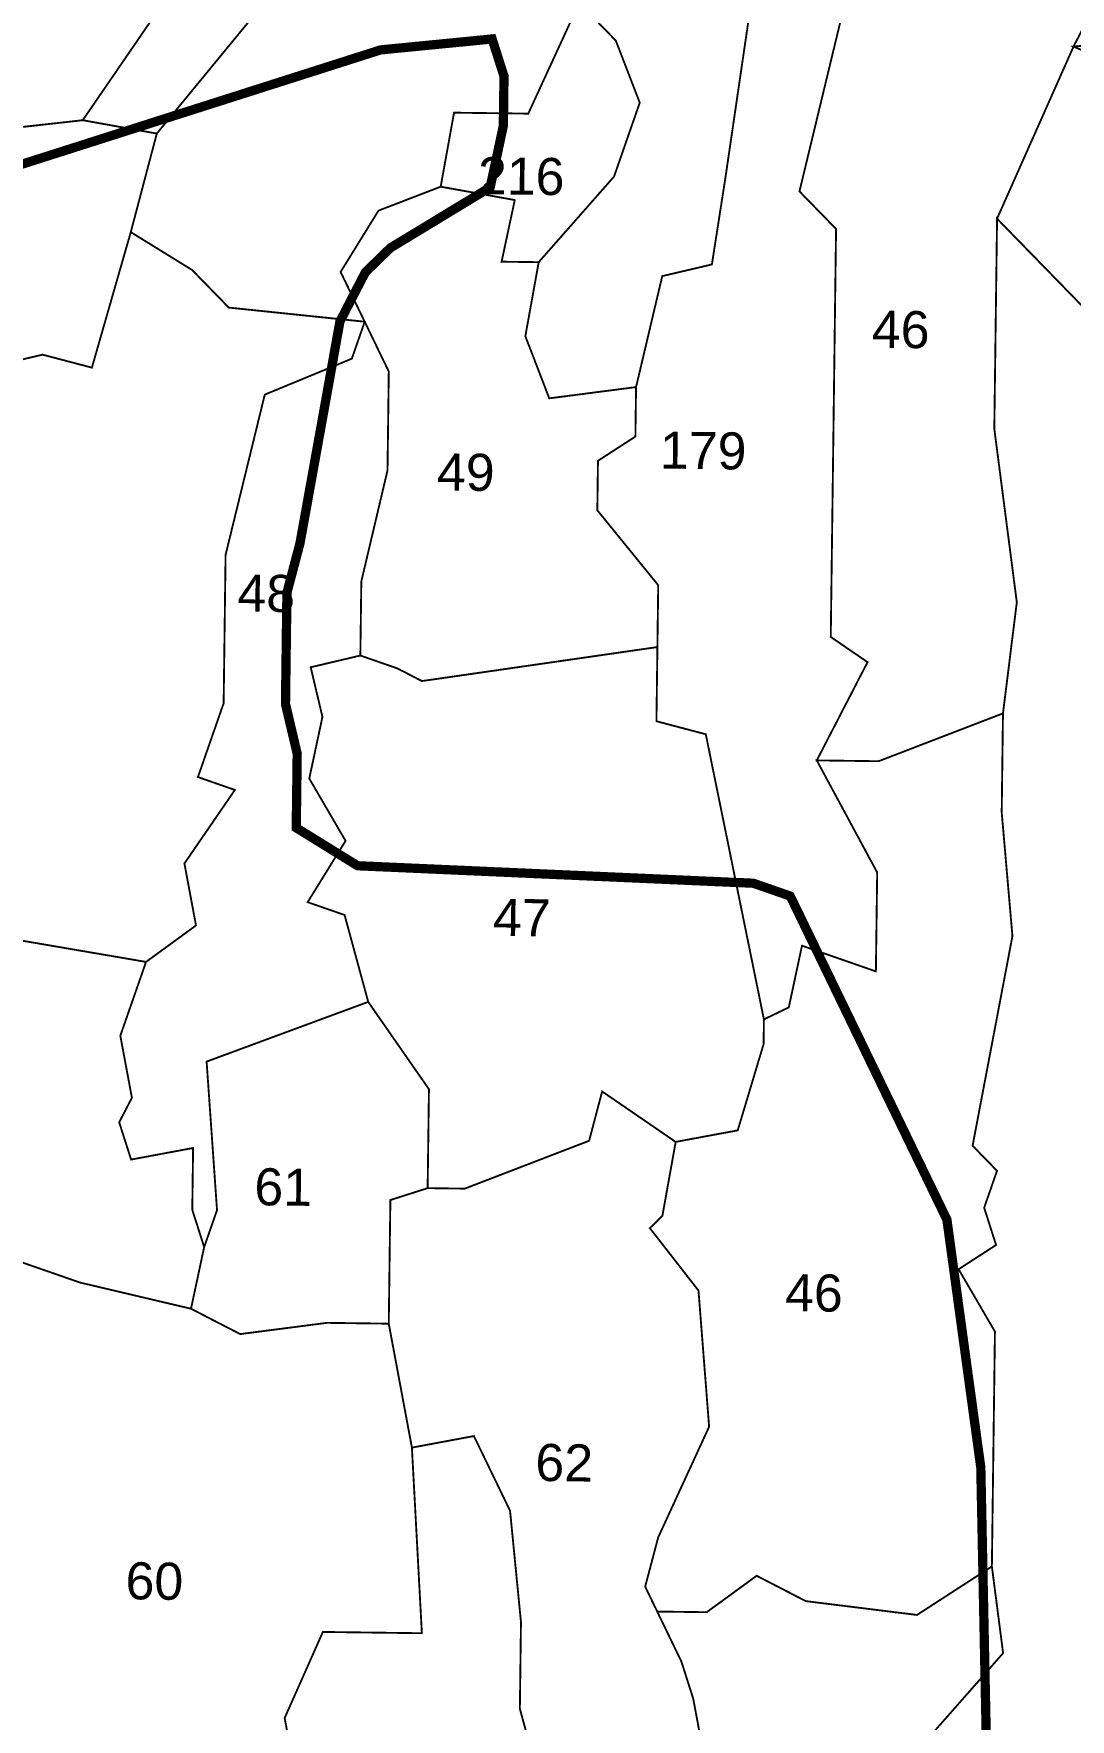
# Model space of a CAD drawing. Header units: metres. Extents: x 259278 to 277237, y 2171369 to 2185379.
# Drawn here: x 275085 to 275418, y 2175645 to 2176186 of the extents above; entities that cross this region are included whole.
import ezdxf

# ---------------------------------------------------------------- set-up
doc = ezdxf.new("R2010")
doc.units = ezdxf.units.M
doc.header["$MEASUREMENT"] = 0
for name, color, linetype in [('HAZARDS LINE', 1, 'Continuous'), ('RIVER @ 1', 4, 'Continuous'), ('SURVEY NO.', 7, 'Continuous'), ('SURVEY PLOT BOUNDARY', 35, 'Continuous')]:
    doc.layers.add(name, color=color, linetype=linetype)
doc.styles.add('PDF Arial', font='arial.ttf')

msp = doc.modelspace()

# ---------------------------------------------------------------- hatches: boundary and pattern name
at = {"layer": 'RIVER @ 1'}
h = msp.add_hatch(dxfattribs=at)
h.set_pattern_fill('DASH', color=256, scale=11.894434, angle=-0.7456)
h.set_pattern_definition([(359.25436, (257896.262, 2170850.366), (38.253085, 37.270174), [37.76483, -37.76483])])
edge = h.paths.add_edge_path()
edge.add_line((277165.72, 2174242.72), (277165.78, 2174247.49))
edge.add_line((277165.78, 2174247.49), (277094.27, 2174236.52))
edge.add_line((277094.27, 2174236.52), (276998.98, 2174225.86))
edge.add_line((276998.98, 2174225.86), (276955.42, 2174230.4))
edge.add_line((276955.42, 2174230.4), (276872.28, 2174239.41))
edge.add_line((276872.28, 2174239.41), (276702.23, 2174273.35))
edge.add_line((276702.23, 2174273.35), (276619.24, 2174294.25))
edge.add_line((276619.24, 2174294.25), (276559.88, 2174302.96))
edge.add_line((276559.88, 2174302.96), (276468.81, 2174312.07))
edge.add_line((276468.81, 2174312.07), (276397.45, 2174313))
edge.add_line((276397.45, 2174313), (276314.05, 2174302.19))
edge.add_line((276314.05, 2174302.19), (276274.31, 2174294.78))
edge.add_line((276274.31, 2174294.78), (276234.46, 2174279.43))
edge.add_line((276234.46, 2174279.43), (276202.38, 2174252.09))
edge.add_line((276202.38, 2174252.09), (276174.17, 2174216.77))
edge.add_line((276174.17, 2174216.77), (276141.99, 2174181.5))
edge.add_line((276141.99, 2174181.5), (276130, 2174173.73))
edge.add_line((276130, 2174173.73), (276125.98, 2174169.81))
edge.add_line((276125.98, 2174169.81), (276109.97, 2174158.12))
edge.add_line((276109.97, 2174158.12), (276038.25, 2174131.3))
edge.add_line((276038.25, 2174131.3), (275879.07, 2174085.79))
edge.add_line((275879.07, 2174085.79), (275719.78, 2174032.34))
edge.add_line((275719.78, 2174032.34), (275663.97, 2174009.28))
edge.add_line((275663.97, 2174009.28), (275624.12, 2173993.93))
edge.add_line((275624.12, 2173993.93), (275560.08, 2173947.18))
edge.add_line((275560.08, 2173947.18), (275544.06, 2173935.49))
edge.add_line((275544.06, 2173935.49), (275495.98, 2173896.46))
edge.add_line((275495.98, 2173896.46), (275459.94, 2173869.17))
edge.add_line((275459.94, 2173869.17), (275439.86, 2173849.61))
edge.add_line((275439.86, 2173849.61), (275419.99, 2173845.9))
edge.add_line((275419.99, 2173845.9), (275408.09, 2173846.06))
edge.add_line((275408.09, 2173846.06), (275396.36, 2173858.1))
edge.add_line((275396.36, 2173858.1), (275388.74, 2173882))
edge.add_line((275388.74, 2173882), (275377.46, 2173929.73))
edge.add_line((275377.46, 2173929.73), (275378.14, 2173981.27))
edge.add_line((275378.14, 2173981.27), (275387.35, 2174080.29))
edge.add_line((275387.35, 2174080.29), (275392.09, 2174139.71))
edge.add_line((275392.09, 2174139.71), (275393.02, 2174211.08))
edge.add_line((275393.02, 2174211.08), (275390.19, 2174298.35))
edge.add_line((275390.19, 2174298.35), (275391.02, 2174361.79))
edge.add_line((275391.02, 2174361.79), (275403.68, 2174421.11))
edge.add_line((275403.68, 2174421.11), (275424.18, 2174472.39))
edge.add_line((275424.18, 2174472.39), (275452.26, 2174520.84))
edge.add_line((275452.26, 2174520.84), (275460.68, 2174535.36))
edge.add_line((275460.68, 2174535.36), (275476.79, 2174554.98))
edge.add_line((275476.79, 2174554.98), (275480.86, 2174562.86))
edge.add_line((275480.86, 2174562.86), (275488.94, 2174574.65))
edge.add_line((275488.94, 2174574.65), (275505.27, 2174610.13))
edge.add_line((275505.27, 2174610.13), (275513.71, 2174649.67))
edge.add_line((275513.71, 2174649.67), (275514.64, 2174721.04))
edge.add_line((275514.64, 2174721.04), (275492.4, 2174840.29))
edge.add_line((275492.4, 2174840.29), (275446.69, 2174983.65))
edge.add_line((275446.69, 2174983.65), (275407.87, 2175047.6))
edge.add_line((275407.87, 2175047.6), (275357.27, 2175119.64))
edge.add_line((275357.27, 2175119.64), (275278.96, 2175196))
edge.add_line((275278.96, 2175196), (275208.59, 2175272.26))
edge.add_line((275208.59, 2175272.26), (275173.43, 2175312.37))
edge.add_line((275173.43, 2175312.37), (275177.34, 2175308.35))
edge.add_line((275177.34, 2175308.35), (275103.1, 2175392.6))
edge.add_line((275103.1, 2175392.6), (274981.97, 2175529))
edge.add_line((274981.97, 2175529), (274892.44, 2175657.06))
edge.add_line((274892.44, 2175657.06), (274853.73, 2175728.94))
edge.add_line((274853.73, 2175728.94), (274811.36, 2175824.66))
edge.add_line((274811.36, 2175824.66), (274773.17, 2175936.2))
edge.add_line((274773.17, 2175936.2), (274761.74, 2175972.03))
edge.add_line((274761.74, 2175972.03), (274754.82, 2175997.51))
edge.add_line((274754.82, 2175997.51), (274750.16, 2175995.98))
edge.add_line((274750.16, 2175995.98), (274698.11, 2175957))
edge.add_line((274698.11, 2175957), (274721.01, 2175889.29))
edge.add_line((274721.01, 2175889.29), (274744.13, 2175837.44))
edge.add_line((274744.13, 2175837.44), (274798.13, 2175721.73))
edge.add_line((274798.13, 2175721.73), (274805.85, 2175705.77))
edge.add_line((274805.85, 2175705.77), (274817.49, 2175685.79))
edge.add_line((274817.49, 2175685.79), (274863.87, 2175593.98))
edge.add_line((274863.87, 2175593.98), (274863.82, 2175590.02))
edge.add_line((274863.82, 2175590.02), (274871.59, 2175578.02))
edge.add_line((274871.59, 2175578.02), (274914.42, 2175517.98))
edge.add_line((274914.42, 2175517.98), (274996.18, 2175401.92))
edge.add_line((274996.18, 2175401.92), (275097.75, 2175285.6))
edge.add_line((275097.75, 2175285.6), (275183.82, 2175197.24))
edge.add_line((275183.82, 2175197.24), (275219.04, 2175161.09))
edge.add_line((275219.04, 2175161.09), (275281.69, 2175100.79))
edge.add_line((275281.69, 2175100.79), (275289.52, 2175092.76))
edge.add_line((275289.52, 2175092.76), (275324.57, 2175044.72))
edge.add_line((275324.57, 2175044.72), (275332.4, 2175036.68))
edge.add_line((275332.4, 2175036.68), (275355.82, 2175008.62))
edge.add_line((275355.82, 2175008.62), (275359.58, 2174992.71))
edge.add_line((275359.58, 2174992.71), (275375.08, 2174964.75))
edge.add_line((275375.08, 2174964.75), (275378.89, 2174952.8))
edge.add_line((275378.89, 2174952.8), (275401.9, 2174893.02))
edge.add_line((275401.9, 2174893.02), (275420.74, 2174817.43))
edge.add_line((275420.74, 2174817.43), (275424.34, 2174789.63))
edge.add_line((275424.34, 2174789.63), (275424.08, 2174769.8))
edge.add_line((275424.08, 2174769.8), (275427.63, 2174738.03))
edge.add_line((275427.63, 2174738.03), (275427.48, 2174726.14))
edge.add_line((275427.48, 2174726.14), (275422.95, 2174682.58))
edge.add_line((275422.95, 2174682.58), (275401.94, 2174591.65))
edge.add_line((275401.94, 2174591.65), (275381.34, 2174532.43))
edge.add_line((275381.34, 2174532.43), (275373, 2174500.82))
edge.add_line((275373, 2174500.82), (275364.45, 2174473.08))
edge.add_line((275364.45, 2174473.08), (275352.3, 2174433.67))
edge.add_line((275352.3, 2174433.67), (275343.86, 2174394.13))
edge.add_line((275343.86, 2174394.13), (275343.91, 2174398.09))
edge.add_line((275343.91, 2174398.09), (275326.87, 2174307.11))
edge.add_line((275326.87, 2174307.11), (275309.82, 2174216.12))
edge.add_line((275309.82, 2174216.12), (275309.77, 2174212.16))
edge.add_line((275309.77, 2174212.16), (275288.2, 2174077.61))
edge.add_line((275288.2, 2174077.61), (275279.44, 2174014.28))
edge.add_line((275279.44, 2174014.28), (275274.91, 2173970.72))
edge.add_line((275274.91, 2173970.72), (275274.86, 2173966.75))
edge.add_line((275274.86, 2173966.75), (275264.82, 2173804.3))
edge.add_line((275264.82, 2173804.3), (275260.08, 2173744.88))
edge.add_line((275260.08, 2173744.88), (275254.1, 2173590.3))
edge.add_line((275254.1, 2173590.3), (275244.99, 2173499.22))
edge.add_line((275244.99, 2173499.22), (275236.44, 2173451.74))
edge.add_line((275236.44, 2173451.74), (275236.39, 2173447.78))
edge.add_line((275236.39, 2173447.78), (275232.01, 2173416.11))
edge.add_line((275232.01, 2173416.11), (275206.99, 2173321.26))
edge.add_line((275206.99, 2173321.26), (275194.53, 2173277.81))
edge.add_line((275194.53, 2173277.81), (275190.3, 2173258.03))
edge.add_line((275190.3, 2173258.03), (275169.3, 2173167.1))
edge.add_line((275169.3, 2173167.1), (275152.25, 2173076.12))
edge.add_line((275152.25, 2173076.12), (275147.64, 2173040.84))
edge.add_line((275147.64, 2173040.84), (275143.45, 2173008.82))
edge.add_line((275143.45, 2173008.82), (275109.1, 2172807.03))
edge.add_line((275109.1, 2172807.03), (275095.66, 2172688.24))
edge.add_line((275095.66, 2172688.24), (275086.6, 2172601.11))
edge.add_line((275086.6, 2172601.11), (275086.24, 2172573.36))
edge.add_line((275086.24, 2172573.36), (275081.34, 2172502.05))
edge.add_line((275081.34, 2172502.05), (275084.74, 2172458.38))
edge.add_line((275084.74, 2172458.38), (275084.23, 2172418.73))
edge.add_line((275084.23, 2172418.73), (275091.43, 2172363.12))
edge.add_line((275091.43, 2172363.12), (275105.48, 2172224.15))
edge.add_line((275105.48, 2172224.15), (275127.2, 2172065.25))
edge.add_line((275127.2, 2172065.25), (275134.62, 2172025.49))
edge.add_line((275134.62, 2172025.49), (275164.63, 2171894.24))
edge.add_line((275164.63, 2171894.24), (275198.24, 2171735.19))
edge.add_line((275198.24, 2171735.19), (275213.37, 2171679.47))
edge.add_line((275213.37, 2171679.47), (275246.88, 2171512.49))
edge.add_line((275246.88, 2171512.49), (275246.94, 2171516.45))
edge.add_line((275246.94, 2171516.45), (275269.33, 2171409.09))
edge.add_line((275269.33, 2171409.09), (275271.15, 2171397.17))

# ---------------------------------------------------------------- linework, layer by layer
at = {"layer": 'HAZARDS LINE', "lineweight": 18, "const_width": 2.97}
msp.add_lwpolyline([(274814.41, 2176058.59), (275196.62, 2176180.51), (275232.35, 2176184.01), (275236.16, 2176172.06), (275235.95, 2176156.2), (275231.73, 2176136.43), (275199.76, 2176117.02), (275191.73, 2176109.19), (275183.59, 2176093.44), (275175.05, 2176045.96), (275170.77, 2176022.23), (275166.6, 2176006.42), (275166.14, 2175970.74), (275169.89, 2175954.82), (275169.59, 2175931.04), (275189.25, 2175918.88), (275316.05, 2175913.27), (275327.89, 2175909.15), (275339.48, 2175885.2), (275351.06, 2175861.26), (275354.92, 2175853.28), (275378.09, 2175805.39), (275388.95, 2175725.94), (275391.36, 2175606.95)], dxfattribs=at)
at = {"layer": 'SURVEY PLOT BOUNDARY', "lineweight": 18, "const_width": 0.595}
for points in [[(275213.25, 2176239.78), (275157.13, 2176192.92), (275124.9, 2176153.68), (275101.17, 2176157.96), (275133.5, 2176205.12), (275161.67, 2176236.48), (275173.76, 2176252.19), (275185.66, 2176252.03)], [(275418.67, 2176181.58), (275394.16, 2176126.39), (275394.11, 2176122.42), (275393.28, 2176058.99), (275400.49, 2176003.37), (275396.06, 2175967.74), (275356.21, 2175952.4), (275336.39, 2175952.66), (275352.66, 2175984.17), (275340.87, 2175992.25), (275342.57, 2176123.09), (275330.84, 2176135.14), (275351.79, 2176222.11), (275379.59, 2176225.71), (275387.31, 2176209.75), (275403.07, 2176201.62), (275418.98, 2176205.37), (275430.87, 2176205.22)], [(275247.28, 2176112.44), (275235.39, 2176112.59), (275239.61, 2176132.36), (275215.87, 2176136.64), (275220.15, 2176160.38), (275243.93, 2176160.07), (275260.25, 2176195.54), (275271.99, 2176183.49), (275279.66, 2176163.57), (275271.42, 2176139.88)], [(275394.16, 2176126.39), (275418.67, 2176181.58), (275540.89, 2176128.44), (275476.32, 2176042.04)], [(275124.9, 2176153.68), (275116.56, 2176122.07), (275104.1, 2176078.61), (275088.3, 2176082.78), (275072.39, 2176079.02), (275064.36, 2176071.2), (275032.7, 2176075.57), (275021.01, 2176091.59), (275025.39, 2176123.26), (275029.45, 2176131.13), (275041.4, 2176134.94), (275061.37, 2176146.58), (275069.41, 2176154.41), (275101.17, 2176157.96)], [(275278.48, 2176072.38), (275278.27, 2176056.52), (275266.27, 2176048.74), (275266.07, 2176032.88), (275285.58, 2176008.84), (275285.32, 2175989.01), (275209.85, 2175978.1), (275201.97, 2175982.17), (275190.13, 2175986.29), (275190.44, 2176010.07), (275198.83, 2176045.65), (275199.24, 2176077.37), (275191.52, 2176093.34), (275183.8, 2176109.3), (275195.95, 2176128.97), (275215.87, 2176136.64), (275239.61, 2176132.36), (275235.39, 2176112.59), (275247.28, 2176112.44), (275243, 2176088.7), (275250.67, 2176068.77)], [(275192.65, 2175875.22), (275140.86, 2175856.07), (275144.2, 2175808.44), (275140.08, 2175796.59), (275136.27, 2175808.54), (275136.53, 2175828.36), (275116.66, 2175824.66), (275112.85, 2175836.6), (275116.92, 2175844.48), (275113.21, 2175864.36), (275121.45, 2175888.04), (275137.46, 2175899.73), (275133.75, 2175919.61), (275149.92, 2175943.19), (275138.08, 2175947.31), (275146.32, 2175970.99), (275146.94, 2176018.57), (275159.5, 2176069.96), (275187.4, 2176081.49), (275191.52, 2176093.34), (275199.24, 2176077.37), (275198.83, 2176045.65), (275190.44, 2176010.07), (275190.13, 2175986.29), (275174.22, 2175982.53), (275177.98, 2175966.62), (275173.76, 2175946.84), (275185.39, 2175926.86), (275173.24, 2175907.2), (275185.08, 2175903.08)], [(275211.69, 2175815.49), (275212.11, 2175847.21), (275192.65, 2175875.22), (275185.08, 2175903.08), (275173.24, 2175907.2), (275185.39, 2175926.86), (275173.76, 2175946.84), (275177.98, 2175966.62), (275174.22, 2175982.53), (275190.13, 2175986.29), (275201.97, 2175982.17), (275209.85, 2175978.1), (275285.32, 2175989.01), (275285.01, 2175965.22), (275300.82, 2175961.05), (275319.45, 2175869.6), (275319.35, 2175861.67), (275311.06, 2175834.02), (275291.18, 2175830.32), (275267.61, 2175846.49), (275263.44, 2175830.68), (275223.59, 2175815.33)], [(275392.5, 2175694.17), (275368.51, 2175678.62), (275332.88, 2175683.05), (275317.13, 2175691.19), (275301.12, 2175679.5), (275285.26, 2175679.71), (275281.4, 2175687.69), (275285.57, 2175703.49), (275301.89, 2175738.97), (275298.49, 2175782.64), (275282.9, 2175802.67), (275286.91, 2175806.58), (275291.18, 2175830.32), (275311.06, 2175834.02), (275319.35, 2175861.67), (275319.45, 2175869.6), (275327.43, 2175873.47), (275331.65, 2175893.24), (275355.33, 2175885), (275355.75, 2175916.72), (275336.39, 2175952.66), (275356.21, 2175952.4), (275396.06, 2175967.74), (275395.65, 2175936.02), (275399.09, 2175896.33), (275386.32, 2175829.08), (275394.15, 2175821.05), (275390.03, 2175809.2), (275393.84, 2175797.26), (275381.84, 2175789.48), (275393.48, 2175769.5)], [(275135.86, 2175776.82), (275140.08, 2175796.59), (275144.2, 2175808.44), (275140.86, 2175856.07), (275192.65, 2175875.22), (275212.11, 2175847.21), (275211.69, 2175815.49), (275199.75, 2175811.68), (275199.23, 2175772.03), (275179.41, 2175772.29), (275151.61, 2175768.69)], [(275180.69, 2175566.07), (275165.87, 2175645.57), (275178.12, 2175673.17), (275209.84, 2175672.76), (275206.65, 2175732.28), (275226.52, 2175735.99), (275238.1, 2175712.04), (275241.6, 2175676.31), (275241.24, 2175648.55), (275248.81, 2175620.7), (275244.64, 2175604.89), (275252.2, 2175577.03), (275263.94, 2175564.98), (275255.29, 2175509.58), (275243.4, 2175509.73), (275223.58, 2175509.99), (275223.78, 2175525.85), (275220.28, 2175561.59)]]:
    msp.add_lwpolyline(points, close=True, dxfattribs=at)
for points in [[(275351.79, 2176222.11), (275330.84, 2176135.14), (275342.57, 2176123.09), (275340.87, 2175992.25), (275352.66, 2175984.17), (275336.39, 2175952.66), (275355.75, 2175916.72), (275355.33, 2175885), (275331.65, 2175893.24), (275327.43, 2175873.47), (275319.45, 2175869.6), (275300.82, 2175961.05), (275285.01, 2175965.22), (275285.32, 2175989.01), (275285.58, 2176008.84), (275266.07, 2176032.88), (275266.27, 2176048.74), (275278.27, 2176056.52), (275278.48, 2176072.38), (275286.87, 2176107.96), (275302.78, 2176111.71), (275307.1, 2176139.42), (275315.8, 2176198.79)], [(275133.5, 2176205.12), (275101.17, 2176157.96), (275069.41, 2176154.41), (275061.37, 2176146.58), (275041.4, 2176134.94), (275029.45, 2176131.13), (275025.39, 2176123.26), (275021.01, 2176091.59), (274945.64, 2176088.6), (274925.77, 2176084.9), (274922.11, 2176108.74), (274918.3, 2176120.68), (274915.22, 2176188.14)], [(275315.8, 2176198.79), (275307.1, 2176139.42), (275302.78, 2176111.71), (275286.87, 2176107.96), (275278.48, 2176072.38), (275250.67, 2176068.77), (275243, 2176088.7), (275247.28, 2176112.44), (275271.42, 2176139.88), (275279.66, 2176163.57), (275271.99, 2176183.49), (275260.25, 2176195.54), (275243.93, 2176160.07), (275220.15, 2176160.38), (275215.87, 2176136.64), (275195.95, 2176128.97), (275183.8, 2176109.3), (275191.52, 2176093.34), (275147.97, 2176097.87), (275136.23, 2176109.92), (275116.56, 2176122.07), (275124.9, 2176153.68), (275157.13, 2176192.92)], [(275540.89, 2176128.44), (275418.67, 2176181.58), (275462.32, 2176184.98)], [(275371.96, 2175638.92), (275396.1, 2175666.37), (275392.5, 2175694.17), (275393.48, 2175769.5), (275381.84, 2175789.48), (275393.84, 2175797.26), (275390.03, 2175809.2), (275394.15, 2175821.05), (275386.32, 2175829.08), (275399.09, 2175896.33), (275395.65, 2175936.02), (275396.06, 2175967.74), (275400.49, 2176003.37), (275393.28, 2176058.99), (275394.11, 2176122.42), (275394.16, 2176126.39), (275476.32, 2176042.04)], [(275072.39, 2176079.02), (275088.3, 2176082.78), (275104.1, 2176078.61), (275116.56, 2176122.07), (275136.23, 2176109.92), (275147.97, 2176097.87), (275191.52, 2176093.34), (275187.4, 2176081.49), (275159.5, 2176069.96), (275146.94, 2176018.57), (275146.32, 2175970.99), (275138.08, 2175947.31), (275149.92, 2175943.19), (275133.75, 2175919.61), (275137.46, 2175899.73), (275121.45, 2175888.04), (275046.28, 2175900.92)], [(275046.28, 2175900.92), (275121.45, 2175888.04), (275113.21, 2175864.36), (275116.92, 2175844.48), (275112.85, 2175836.6), (275116.66, 2175824.66), (275136.53, 2175828.36), (275136.27, 2175808.54), (275140.08, 2175796.59), (275135.86, 2175776.82), (275100.28, 2175785.22), (275076.6, 2175793.45)], [(275248.81, 2175620.7), (275241.24, 2175648.55), (275241.6, 2175676.31), (275238.1, 2175712.04), (275226.52, 2175735.99), (275206.65, 2175732.28), (275199.23, 2175772.03), (275199.75, 2175811.68), (275211.69, 2175815.49), (275223.59, 2175815.33), (275263.44, 2175830.68), (275267.61, 2175846.49), (275291.18, 2175830.32), (275286.91, 2175806.58), (275282.9, 2175802.67), (275298.49, 2175782.64), (275301.89, 2175738.97), (275285.57, 2175703.49), (275281.4, 2175687.69), (275285.26, 2175679.71), (275292.98, 2175663.74), (275296.79, 2175651.8), (275300.5, 2175631.92)], [(275074.64, 2175642.79), (275070.88, 2175658.7), (275054.98, 2175654.94), (275055.23, 2175674.77), (275051.53, 2175694.64), (275055.85, 2175722.35), (275052.2, 2175746.19), (275040.62, 2175770.13), (275048.8, 2175789.85), (275076.6, 2175793.45), (275100.28, 2175785.22), (275135.86, 2175776.82), (275151.61, 2175768.69), (275179.41, 2175772.29), (275199.23, 2175772.03), (275206.65, 2175732.28), (275209.84, 2175672.76), (275178.12, 2175673.17), (275165.87, 2175645.57), (275180.69, 2175566.07)], [(275300.5, 2175631.92), (275296.79, 2175651.8), (275292.98, 2175663.74), (275285.26, 2175679.71), (275301.12, 2175679.5), (275317.13, 2175691.19), (275332.88, 2175683.05), (275368.51, 2175678.62), (275392.5, 2175694.17), (275396.1, 2175666.37), (275371.96, 2175638.92)]]:
    msp.add_lwpolyline(points, dxfattribs=at)

# ---------------------------------------------------------------- texts
at = {"layer": 'SURVEY NO.', "char_height": 11.894, "attachment_point": 7, "rotation": 359.2544, "style": 'PDF Arial'}
for s, insert in [('216', (275227.74, 2176134.1)), ('46', (275353.97, 2176084.87)), ('179', (275286.06, 2176046.1)), ('49', (275214.6, 2176039.1)), ('48', (275150.66, 2176000.27)), ('47', (275232.57, 2175896.44)), ('61', (275156.11, 2175809.86)), ('46', (275326.16, 2175775.92)), ('62', (275246.15, 2175721.45)), ('60', (275114.82, 2175683.5))]:
    msp.add_mtext(s, dxfattribs=dict(at, insert=insert))

doc.saveas('drawing.dxf')
